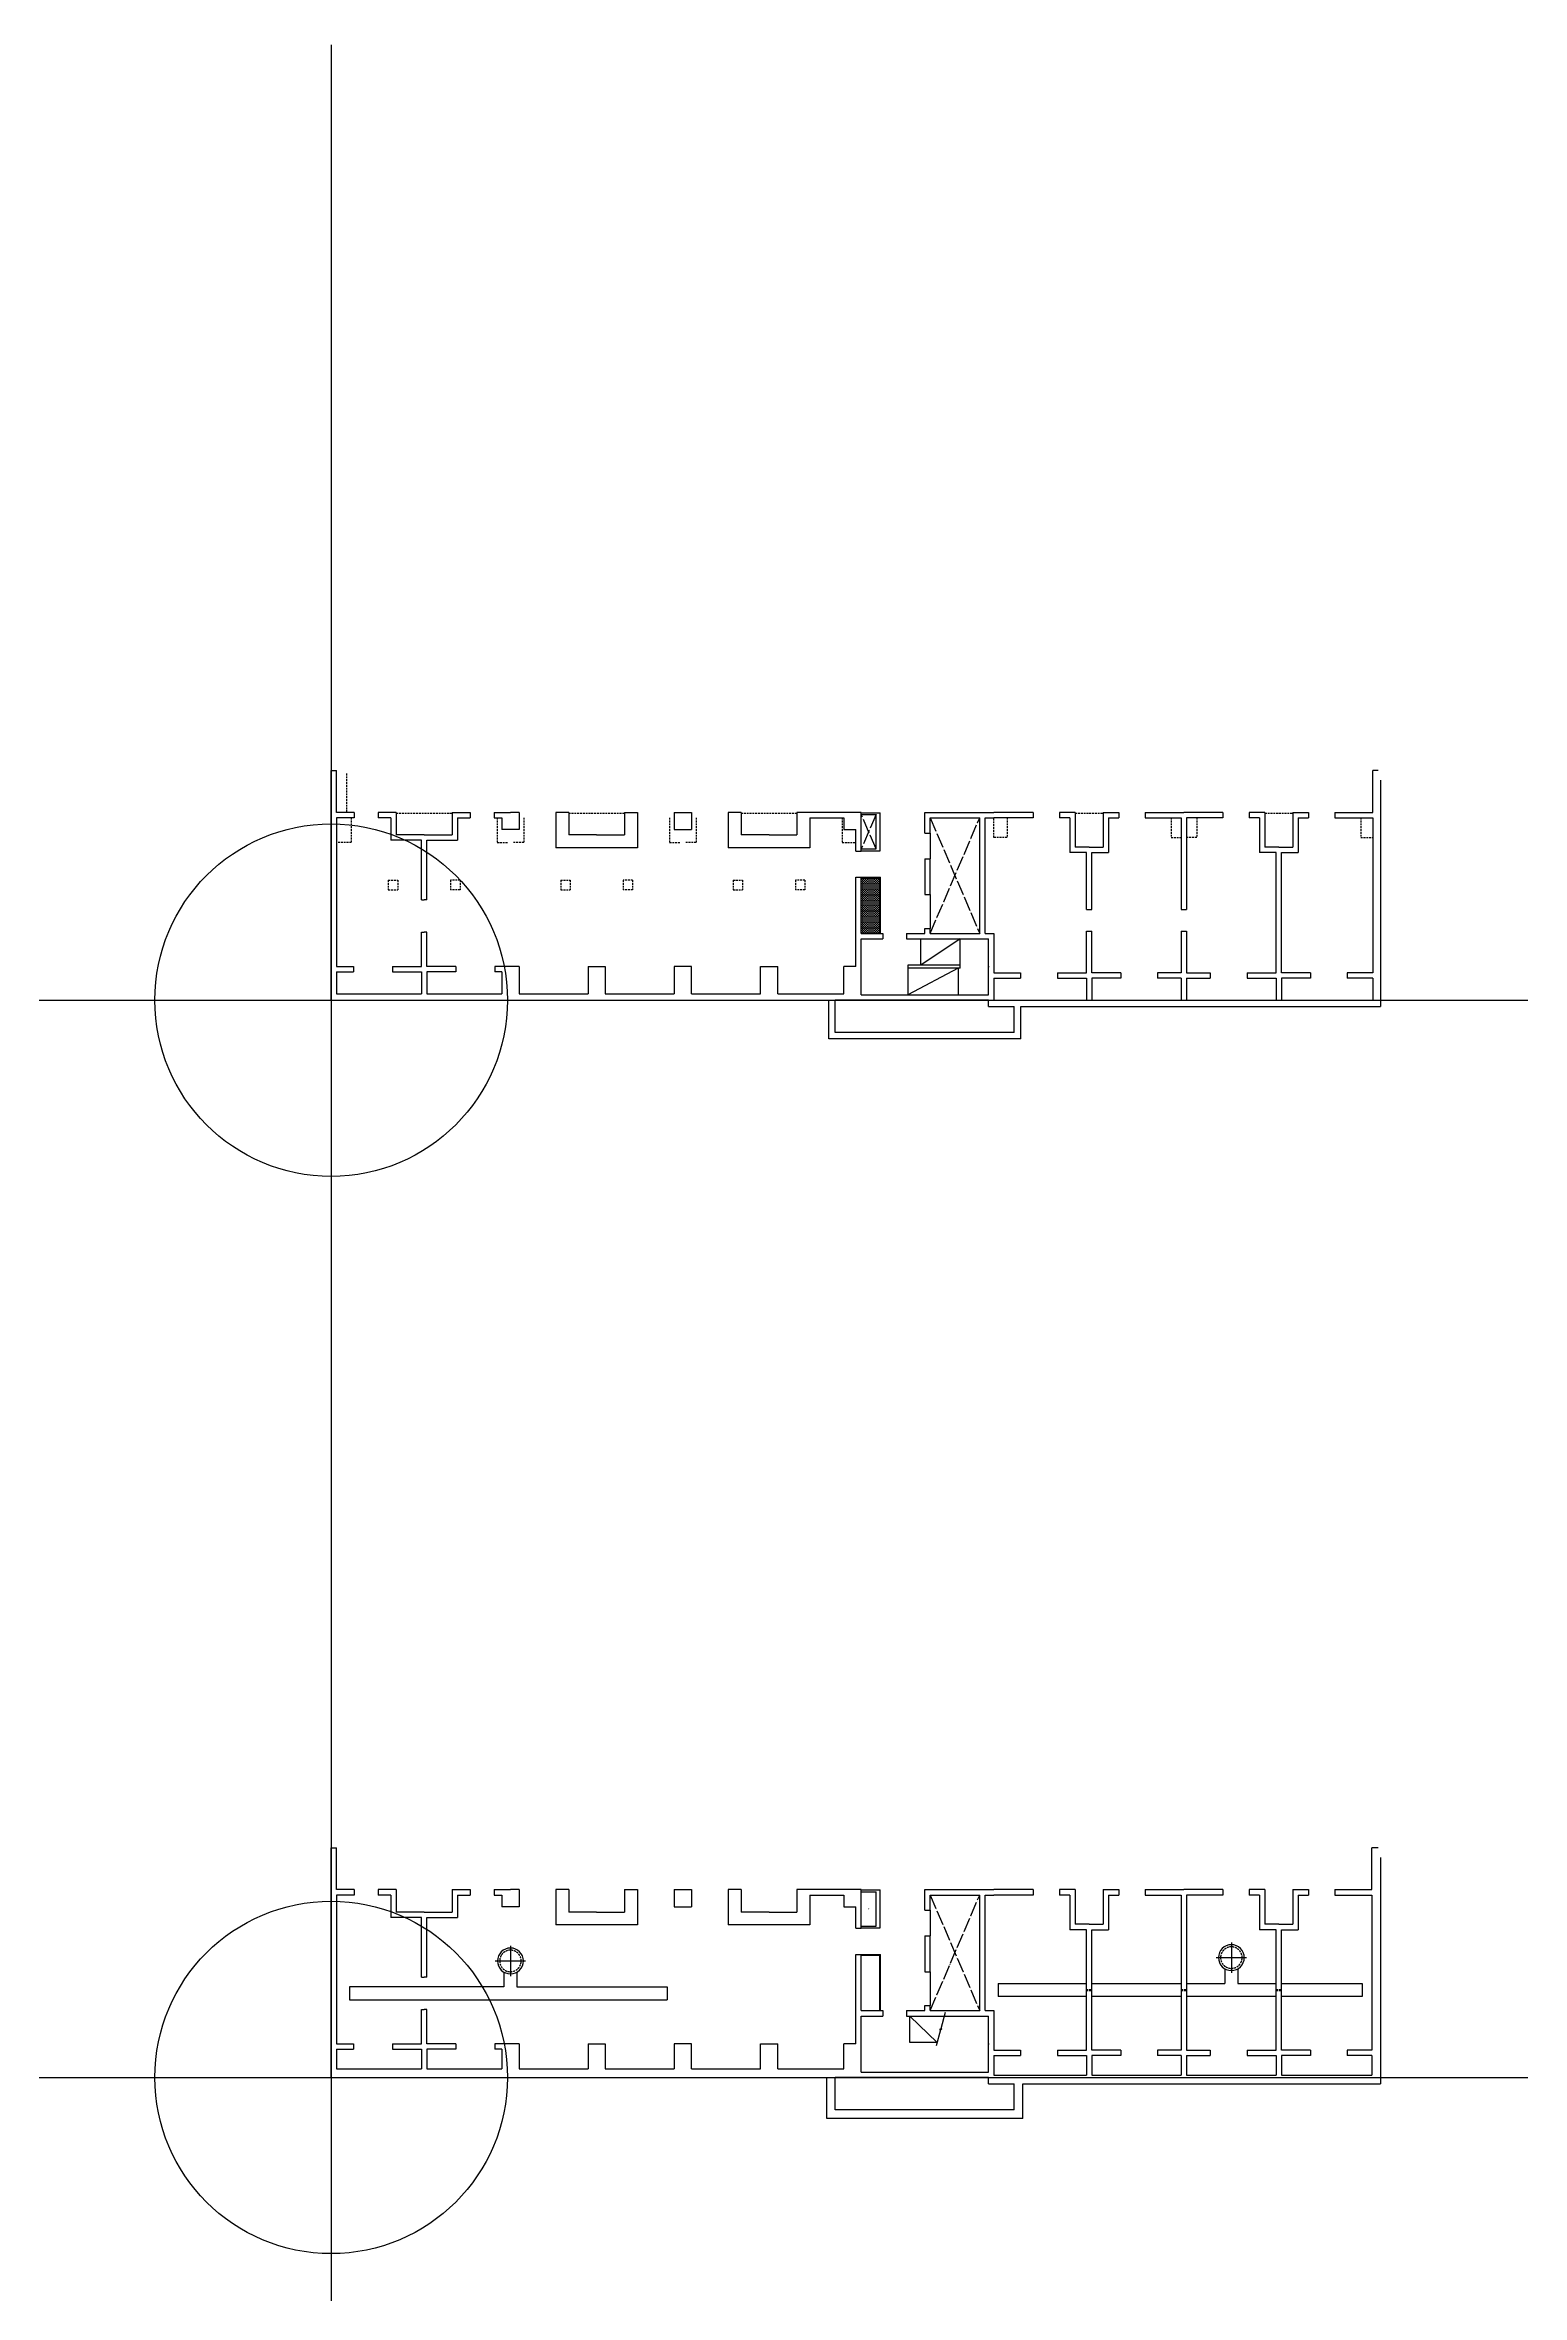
# Model space of a CAD drawing. Header units: millimetres. Extents: x 317501 to 2277231, y -321722 to 1186893.
# Drawn here: x 909569 to 978099, y 1082461 to 1186893 of the extents above; entities that cross this region are included whole.
import ezdxf
from ezdxf.enums import TextEntityAlignment as Align

# ---------------------------------------------------------------- set-up
doc = ezdxf.new("R2010")
doc.units = ezdxf.units.MM
doc.header["$LTSCALE"] = 57
doc.linetypes.add('XS-지하주차장$0$DDOT', pattern=[14, 12, -1, 0, -1])
doc.linetypes.add('XS-지하주차장$0$HID', pattern=[2.3, 1.5, -0.8])
for name, color, linetype in [('XS-지하주차장$0$DASH', 8, 'Continuous'), ('XS-지하주차장$0$EL7', 7, 'Continuous'), ('XS-지하주차장$0$FP-CORE', 8, 'Continuous'), ('XS-지하주차장$0$OPEN', 9, 'XS-지하주차장$0$DDOT'), ('XS-지하주차장$0$STEEL', 9, 'Continuous'), ('XS-지하주차장$0$W1', 2, 'Continuous'), ('XS-지하주차장$0$W2', 9, 'Continuous'), ('XS-지하주차장$0$집수정-주동', 21, 'Continuous'), ('XS-지하주차장$0$트렌치-주동', 21, 'Continuous')]:
    doc.layers.add(name, color=color, linetype=linetype)
doc.layers.add('XS-지하주차장$0$DEFPOINT', color=144, linetype='Continuous', plot=False)
doc.layers.add('XS-지하주차장$0$PD', color=145, linetype='XS-지하주차장$0$HID', plot=False)
doc.styles.add('XS-지하주차장$0$맑은고딕', font='malgun.ttf')

# ---------------------------------------------------------------- blocks, each defined once
blk = doc.blocks.new('XS-지하주차장$0$집수정-주동')
at = {"layer": 'XS-지하주차장$0$집수정-주동'}
for p, q in [((707, 0), (-707, 0)), ((0, 707), (0, -707))]:
    blk.add_line(p, q, dxfattribs=at)
blk.add_circle((0, 0), 600, dxfattribs=at)
at = {"layer": 'XS-지하주차장$0$집수정-주동', "linetype": 'XS-지하주차장$0$HID'}
blk.add_circle((0, 0), 500, dxfattribs=at)
blk = doc.blocks.new('XS-지하주차장$0$B2-3')
at = {"layer": 'XS-지하주차장$0$DEFPOINT', "color": 1}
for p, q in [((30520, 1550), (30470, 1550)), ((30495, 1575), (30495, 1525))]:
    blk.add_line(p, q, dxfattribs=at)
at = {"layer": 'XS-지하주차장$0$EL7'}
for p, q in [((27795, 7755), (27795, 6565)), ((27795, 4900), (27795, 3330))]:
    blk.add_line(p, q, dxfattribs=at)
at = {"layer": 'XS-지하주차장$0$FP-CORE'}
for p, q in [((26850, 1617.5), (26850, 2850)), ((26850, 2850), (28114.9, 1617.5)), ((28114.9, 1617.5), (26850, 1617.5))]:
    blk.add_line(p, q, dxfattribs=at)
blk.add_lwpolyline([(28487.1, 3006.5), (28286.5, 2257.9), (28329.9, 2246.3), (28230.1, 2221.2), (28273.5, 2209.6), (28072.9, 1461)], dxfattribs=at)
at = {"layer": 'XS-지하주차장$0$OPEN'}
for p, q in [((27795, 3100), (30095, 8465)), ((27795, 8465), (30095, 3100))]:
    blk.add_line(p, q, dxfattribs=at)
at = {"layer": 'XS-지하주차장$0$STEEL'}
for p, q in [((24595, 5710), (25495, 5710)), ((24595, 5680), (25465, 5680)), ((25465, 3100), (25465, 5680)), ((25495, 3100), (25495, 5710))]:
    blk.add_line(p, q, dxfattribs=at)
at = {"layer": 'XS-지하주차장$0$W1'}
for p, q in [((0, 0), (0, 10655)), ((0, 10655), (250, 10655)), ((250, 8715), (250, 10655)), ((48290, 8715), (48290, 10655)), ((48580, 10655), (48290, 10655)), ((48690, 10205), (48690, -300)), ((1075, 8715), (250, 8715)), ((1075, 8465), (250, 8465)), ((250, 8465), (250, 1565)), ((1075, 8715), (1075, 8465)), ((3025, 8715), (2185, 8715)), ((2185, 8715), (2185, 8465)), ((2775, 8465), (2185, 8465)), ((2775, 8465), (2775, 7425)), ((3025, 8715), (3025, 7675)), ((5615, 8715), (6455, 8715)), ((5615, 8715), (5615, 7675)), ((5865, 8465), (6455, 8465)), ((5865, 8465), (5865, 7425)), ((6455, 8715), (6455, 8465)), ((7565, 8715), (8320, 8715)), ((7565, 8715), (7565, 8465)), ((7565, 8465), (7920, 8465)), ((7920, 8465), (7920, 7915)), ((8720, 8715), (8320, 8715)), ((8720, 8715), (8720, 7915)), ((11025, 8715), (10425, 8715)), ((10425, 8715), (10425, 7075)), ((11025, 8715), (11025, 7675)), ((13615, 8715), (14215, 8715)), ((13615, 8715), (13615, 7675)), ((14215, 8715), (14215, 7075)), ((15920, 8715), (16720, 8715)), ((15920, 8715), (15920, 7915)), ((16720, 8715), (16720, 7915)), ((19025, 8715), (18425, 8715)), ((18425, 8715), (18425, 7075)), ((19025, 8715), (19025, 7675)), ((24595, 8715), (21615, 8715)), ((21615, 8715), (21615, 7675)), ((22215, 8465), (23795, 8465)), ((22215, 8465), (22215, 7075)), ((23795, 8465), (23795, 7915)), ((24595, 6920), (24595, 8715)), ((27545, 8715), (30745, 8715)), ((27545, 7755), (27545, 8715)), ((27795, 8465), (30095, 8465)), ((27795, 7755), (27795, 8465)), ((30095, 3100), (30095, 8465)), ((30345, 3100), (30345, 8465)), ((30345, 8465), (30745, 8465)), ((32575, 8715), (30745, 8715)), ((32575, 8465), (30745, 8465)), ((32575, 8715), (32575, 8465)), ((34525, 8715), (33795, 8715)), ((33795, 8715), (33795, 8465)), ((34275, 8465), (33795, 8465)), ((34275, 8465), (34275, 6855)), ((34525, 8715), (34525, 7105)), ((35815, 8715), (36545, 8715)), ((35815, 8715), (35815, 7105)), ((36065, 8465), (36545, 8465)), ((36065, 8465), (36065, 6855)), ((36545, 8715), (36545, 8465)), ((37765, 8715), (39570, 8715)), ((37765, 8715), (37765, 8465)), ((37765, 8465), (39445, 8465)), ((39445, 8465), (39445, 1265)), ((41375, 8715), (39570, 8715)), ((39695, 8465), (39695, 1265)), ((41375, 8465), (39695, 8465)), ((41375, 8715), (41375, 8465)), ((43325, 8715), (42595, 8715)), ((42595, 8715), (42595, 8465)), ((43075, 8465), (42595, 8465)), ((43075, 8465), (43075, 6855)), ((43325, 8715), (43325, 7105)), ((44615, 8715), (45345, 8715)), ((44615, 8715), (44615, 7105)), ((44865, 8465), (45345, 8465)), ((44865, 8465), (44865, 6855)), ((45345, 8715), (45345, 8465)), ((46565, 8715), (48290, 8715)), ((46565, 8715), (46565, 8465)), ((46565, 8465), (48290, 8465)), ((48290, 8465), (48290, 1265)), ((4195, 7425), (2775, 7425)), ((4320, 7675), (3025, 7675)), ((4195, 4655), (4195, 7425)), ((4320, 7675), (5615, 7675)), ((4445, 4655), (4445, 7425)), ((4445, 7425), (5865, 7425)), ((8720, 7915), (7920, 7915)), ((12320, 7675), (11025, 7675)), ((12320, 7675), (13615, 7675)), ((15920, 7915), (16720, 7915)), ((20320, 7675), (19025, 7675)), ((20320, 7675), (21615, 7675)), ((23795, 7915), (24345, 7915)), ((24345, 6920), (24345, 7915)), ((27545, 7755), (27795, 7755)), ((14215, 7075), (10425, 7075)), ((22215, 7075), (18425, 7075)), ((24345, 6920), (24595, 6920)), ((27545, 6565), (27545, 4900)), ((27545, 6565), (27795, 6565)), ((27795, 4900), (27795, 6565)), ((35045, 6855), (34275, 6855)), ((35170, 7105), (34525, 7105)), ((35045, 1265), (35045, 6855)), ((35170, 7105), (35815, 7105)), ((35295, 1265), (35295, 6855)), ((35295, 6855), (36065, 6855)), ((43845, 6855), (43075, 6855)), ((43970, 7105), (43325, 7105)), ((43845, 1265), (43845, 6855)), ((43970, 7105), (44615, 7105)), ((44095, 1265), (44095, 6855)), ((44095, 6855), (44865, 6855)), ((24345, 1565), (24345, 5710)), ((24345, 5710), (24595, 5710)), ((24595, 3100), (24595, 5710)), ((4195, 4655), (4320, 4655)), ((4445, 4655), (4320, 4655)), ((27545, 4900), (27795, 4900)), ((4195, 1565), (4195, 3155)), ((4195, 3155), (4320, 3155)), ((4445, 3155), (4320, 3155)), ((4445, 1565), (4445, 3155)), ((27545, 3330), (27795, 3330)), ((27545, 3100), (27545, 3330)), ((27795, 3100), (27795, 3330)), ((24595, 3100), (25595, 3100)), ((24595, 250), (24595, 2850)), ((24595, 2850), (25595, 2850)), ((25595, 3100), (25595, 2850)), ((26705, 3100), (27545, 3100)), ((26705, 3100), (26705, 2850)), ((26705, 2850), (30495, 2850)), ((27795, 3100), (30095, 3100)), ((30345, 3100), (30745, 3100)), ((30495, 250), (30495, 2850)), ((30745, 3100), (30745, 1265)), ((250, 1565), (1040, 1565)), ((250, 1315), (250, 400)), ((250, 1315), (1040, 1315)), ((1040, 1565), (1040, 1315)), ((2850, 1565), (4195, 1565)), ((2850, 1565), (2850, 1315)), ((2850, 1315), (4195, 1315)), ((4195, 1315), (4195, 400)), ((5790, 1565), (4445, 1565)), ((5790, 1315), (4445, 1315)), ((4445, 1315), (4445, 400)), ((5790, 1565), (5790, 1315)), ((8720, 1565), (7600, 1565)), ((7600, 1565), (7600, 1315)), ((7920, 1315), (7600, 1315)), ((7920, 1315), (7920, 400)), ((8720, 1565), (8720, 400)), ((11920, 1565), (11920, 400)), ((11920, 1565), (12720, 1565)), ((12720, 1565), (12720, 400)), ((16720, 1565), (15920, 1565)), ((15920, 1565), (15920, 400)), ((16720, 400), (16720, 1565)), ((19920, 1565), (20720, 1565)), ((19920, 400), (19920, 1565)), ((20720, 400), (20720, 1565)), ((23795, 400), (23795, 1565)), ((24345, 1565), (23795, 1565)), ((30745, 1265), (31990, 1265)), ((31990, 1265), (31990, 1015)), ((33700, 1265), (35045, 1265)), ((33700, 1265), (33700, 1015)), ((36640, 1265), (35295, 1265)), ((36640, 1265), (36640, 1015)), ((39445, 1265), (38350, 1265)), ((38350, 1265), (38350, 1015)), ((39695, 1265), (40790, 1265)), ((40790, 1265), (40790, 1015)), ((42500, 1265), (43845, 1265)), ((42500, 1265), (42500, 1015)), ((45440, 1265), (44095, 1265)), ((45440, 1265), (45440, 1015)), ((48290, 1265), (47150, 1265)), ((47150, 1265), (47150, 1015)), ((250, 400), (4195, 400)), ((4445, 400), (7920, 400)), ((8720, 400), (11920, 400)), ((12720, 400), (15920, 400)), ((16720, 400), (19920, 400)), ((20720, 400), (23795, 400)), ((24595, 250), (30495, 250)), ((30745, 1015), (30745, 100)), ((30745, 1015), (31990, 1015)), ((30745, 100), (35045, 100)), ((33700, 1015), (35045, 1015)), ((35045, 1015), (35045, 100)), ((36640, 1015), (35295, 1015)), ((35295, 1015), (35295, 100)), ((35295, 100), (39445, 100)), ((39445, 1015), (38350, 1015)), ((39445, 1015), (39445, 100)), ((39695, 1015), (39695, 100)), ((39695, 1015), (40790, 1015)), ((39695, 100), (43845, 100)), ((42500, 1015), (43845, 1015)), ((43845, 1015), (43845, 100)), ((45440, 1015), (44095, 1015)), ((44095, 1015), (44095, 100)), ((44095, 100), (48290, 100)), ((48290, 1015), (47150, 1015)), ((48290, 1015), (48290, 100)), ((450, 0), (22995, 0)), ((22995, -1900), (22995, 0)), ((30495, 0), (23395, 0)), ((23395, -1500), (23395, 0)), ((30495, -300), (30495, 0)), ((30495, -300), (31695, -300)), ((31695, -1500), (31695, -300)), ((32095, -1900), (32095, -300)), ((32095, -300), (48690, -300)), ((32095, -1900), (22995, -1900)), ((31695, -1500), (23395, -1500))]:
    blk.add_line(p, q, dxfattribs=at)
at = {"layer": 'XS-지하주차장$0$W2'}
for p, q in [((24595, 8700), (25480, 8700)), ((24595, 8610), (25290, 8610)), ((25290, 7025), (25290, 8610)), ((25480, 6935), (25480, 8700)), ((24595, 7025), (25290, 7025)), ((24595, 6935), (25480, 6935))]:
    blk.add_line(p, q, dxfattribs=at)
at = {"layer": 'XS-지하주차장$0$트렌치-주동'}
for p, q in [((8020, 4205), (850, 4205)), ((850, 4205), (850, 3605)), ((8020, 4885.4), (8020, 4205)), ((8620, 4885.4), (8620, 4205)), ((8620, 4205), (15595, 4205)), ((15595, 4205), (15595, 3605)), ((30945, 4360), (35045, 4360)), ((30945, 4360), (30945, 3760)), ((35295, 4360), (39445, 4360)), ((39695, 4360), (41470, 4360)), ((41470, 5040.4), (41470, 4360)), ((42070, 5040.4), (42070, 4360)), ((42070, 4360), (43845, 4360)), ((44095, 4360), (47840, 4360)), ((47840, 4360), (47840, 3760)), ((850, 3605), (15595, 3605)), ((35045, 3760), (30945, 3760)), ((39445, 3760), (35295, 3760)), ((43845, 3760), (39695, 3760)), ((47840, 3760), (44095, 3760))]:
    blk.add_line(p, q, dxfattribs=at)
at = {"layer": 'XS-지하주차장$0$트렌치-주동', "linetype": 'XS-지하주차장$0$HID'}
for p, q in [((35045, 4085), (35295, 4085)), ((35045, 4035), (35295, 4035)), ((39445, 4085), (39695, 4085)), ((39445, 4035), (39695, 4035)), ((43845, 4085), (44095, 4085)), ((43845, 4035), (44095, 4035))]:
    blk.add_line(p, q, dxfattribs=at)
at = {"layer": 'XS-지하주차장$0$집수정-주동', "xscale": -1}
for p in [(41770, 5560), (8320, 5405)]:
    blk.add_blockref('XS-지하주차장$0$집수정-주동', p, dxfattribs=at)
at = {"layer": 'XS-지하주차장$0$DEFPOINT', "color": 1, "style": 'XS-지하주차장$0$맑은고딕', "width": 0.8}
blk.add_text('ST', height=50, dxfattribs=at).set_placement((24942.5, 7817.5), align=Align.MIDDLE_CENTER)
blk = doc.blocks.new('XS-지하주차장$0$B1-3')
at = {"layer": 'XS-지하주차장$0$DASH'}
h = blk.add_hatch(dxfattribs=at)
h.set_pattern_fill('DASH', color=256, scale=350, angle=180, style=0)
h.set_pattern_definition([(2e-15, (-352465.525, 2358.91), (43.75, 43.75), [43.75, -43.75])])
h.paths.add_polyline_path([(24595, 3100), (25465, 3100), (25465, 5680), (24595, 5680)])
at = {"layer": 'XS-지하주차장$0$DEFPOINT', "color": 1}
for p, q in [((30520, 1550), (30470, 1550)), ((30495, 1575), (30495, 1525))]:
    blk.add_line(p, q, dxfattribs=at)
at = {"layer": 'XS-지하주차장$0$EL7'}
for p, q in [((27795, 7755), (27795, 6565)), ((27795, 4900), (27795, 3330))]:
    blk.add_line(p, q, dxfattribs=at)
at = {"layer": 'XS-지하주차장$0$FP-CORE'}
for p, q in [((27370, 1620), (27370, 2850)), ((29190, 2850), (27370, 1620)), ((29190, 1482), (29190, 2850)), ((26760, 1617), (26760, 250)), ((29190, 1617), (26760, 1617)), ((29190, 1482), (26760, 1482)), ((29100, 1480), (26760, 250)), ((29100, 1480), (29100, 250))]:
    blk.add_line(p, q, dxfattribs=at)
at = {"layer": 'XS-지하주차장$0$OPEN'}
for p, q in [((25290, 7025), (24595, 8610)), ((25290, 8610), (24595, 7025)), ((27795, 3100), (30095, 8465)), ((27795, 8465), (30095, 3100))]:
    blk.add_line(p, q, dxfattribs=at)
at = {"layer": 'XS-지하주차장$0$PD'}
for p, q in [((720, 10515), (720, 8715)), ((935, 8465), (935, 7315)), ((3025, 8685), (5615, 8685)), ((7705, 8465), (7705, 7315)), ((8935, 8465), (8935, 7315)), ((11025, 8685), (13615, 8685)), ((15705, 8465), (15705, 7315)), ((16935, 8465), (16935, 7315)), ((19025, 8685), (21615, 8685)), ((23705, 8465), (23705, 7315)), ((30745, 7555), (30745, 8465)), ((31365, 8465), (31365, 7555)), ((34525, 8685), (35815, 8685)), ((38975, 8465), (38975, 7555)), ((40165, 8465), (40165, 7555)), ((43325, 8685), (44615, 8685)), ((47775, 8465), (47775, 7555)), ((935, 7315), (250, 7315)), ((7705, 7315), (8195, 7315)), ((8935, 7315), (8445, 7315)), ((15705, 7315), (16195, 7315)), ((16935, 7315), (16445, 7315)), ((23705, 7315), (24345, 7315)), ((31365, 7555), (30745, 7555)), ((38975, 7555), (39445, 7555)), ((40165, 7555), (39695, 7555)), ((47775, 7555), (48340, 7555)), ((2655, 5575), (3095, 5575)), ((2655, 5575), (2655, 5120)), ((3095, 5575), (3095, 5120)), ((5985, 5575), (5545, 5575)), ((5545, 5575), (5545, 5120)), ((5985, 5575), (5985, 5120)), ((10655, 5575), (11095, 5575)), ((10655, 5575), (10655, 5120)), ((11095, 5575), (11095, 5120)), ((13985, 5575), (13545, 5575)), ((13545, 5575), (13545, 5120)), ((13985, 5575), (13985, 5120)), ((18655, 5575), (19095, 5575)), ((18655, 5575), (18655, 5120)), ((19095, 5575), (19095, 5120)), ((21985, 5575), (21545, 5575)), ((21545, 5575), (21545, 5120)), ((21985, 5575), (21985, 5120)), ((2655, 5120), (3095, 5120)), ((5985, 5120), (5545, 5120)), ((10655, 5120), (11095, 5120)), ((13985, 5120), (13545, 5120)), ((18655, 5120), (19095, 5120)), ((21985, 5120), (21545, 5120))]:
    blk.add_line(p, q, dxfattribs=at)
at = {"layer": 'XS-지하주차장$0$STEEL'}
for p, q in [((24595, 5710), (25495, 5710)), ((24595, 5680), (25465, 5680)), ((25465, 3100), (25465, 5680)), ((25495, 3100), (25495, 5710))]:
    blk.add_line(p, q, dxfattribs=at)
at = {"layer": 'XS-지하주차장$0$W1'}
for p, q in [((0, 0), (0, 10655)), ((0, 10655), (250, 10655)), ((250, 8715), (250, 10655)), ((48340, 8715), (48340, 10655)), ((48580, 10655), (48340, 10655)), ((48690, 10205), (48690, -300)), ((1075, 8715), (250, 8715)), ((1075, 8465), (250, 8465)), ((250, 8465), (250, 1565)), ((1075, 8715), (1075, 8465)), ((3025, 8715), (2185, 8715)), ((2185, 8715), (2185, 8465)), ((2775, 8465), (2185, 8465)), ((2775, 8465), (2775, 7425)), ((3025, 8715), (3025, 7675)), ((5615, 8715), (6455, 8715)), ((5615, 8715), (5615, 7675)), ((5865, 8465), (6455, 8465)), ((5865, 8465), (5865, 7425)), ((6455, 8715), (6455, 8465)), ((7565, 8715), (8320, 8715)), ((7565, 8715), (7565, 8465)), ((7565, 8465), (7920, 8465)), ((7920, 8465), (7920, 7915)), ((8720, 8715), (8320, 8715)), ((8720, 8715), (8720, 7915)), ((11025, 8715), (10425, 8715)), ((10425, 8715), (10425, 7075)), ((11025, 8715), (11025, 7675)), ((13615, 8715), (14215, 8715)), ((13615, 8715), (13615, 7675)), ((14215, 8715), (14215, 7075)), ((15920, 8715), (16720, 8715)), ((15920, 8715), (15920, 7915)), ((16720, 8715), (16720, 7915)), ((19025, 8715), (18425, 8715)), ((18425, 8715), (18425, 7075)), ((19025, 8715), (19025, 7675)), ((24595, 8715), (21615, 8715)), ((21615, 8715), (21615, 7675)), ((22215, 8465), (23795, 8465)), ((22215, 8465), (22215, 7075)), ((23795, 8465), (23795, 7915)), ((24595, 6920), (24595, 8715)), ((27545, 8715), (30745, 8715)), ((27545, 7755), (27545, 8715)), ((27795, 8465), (30095, 8465)), ((27795, 7755), (27795, 8465)), ((30095, 3100), (30095, 8465)), ((30345, 3100), (30345, 8465)), ((30345, 8465), (30745, 8465)), ((32575, 8715), (30745, 8715)), ((32575, 8465), (30745, 8465)), ((32575, 8715), (32575, 8465)), ((34525, 8715), (33795, 8715)), ((33795, 8715), (33795, 8465)), ((34275, 8465), (33795, 8465)), ((34275, 8465), (34275, 6855)), ((34525, 8715), (34525, 7105)), ((35815, 8715), (36545, 8715)), ((35815, 8715), (35815, 7105)), ((36065, 8465), (36545, 8465)), ((36065, 8465), (36065, 6855)), ((36545, 8715), (36545, 8465)), ((37765, 8715), (39570, 8715)), ((37765, 8715), (37765, 8465)), ((37765, 8465), (39445, 8465)), ((39445, 8465), (39445, 4200)), ((41375, 8715), (39570, 8715)), ((39695, 8465), (39695, 4200)), ((41375, 8465), (39695, 8465)), ((41375, 8715), (41375, 8465)), ((43325, 8715), (42595, 8715)), ((42595, 8715), (42595, 8465)), ((43075, 8465), (42595, 8465)), ((43075, 8465), (43075, 6855)), ((43325, 8715), (43325, 7105)), ((44615, 8715), (45345, 8715)), ((44615, 8715), (44615, 7105)), ((44865, 8465), (45345, 8465)), ((44865, 8465), (44865, 6855)), ((45345, 8715), (45345, 8465)), ((46565, 8715), (48340, 8715)), ((46565, 8715), (46565, 8465)), ((46565, 8465), (48340, 8465)), ((48340, 8465), (48340, 1265)), ((4195, 7425), (2775, 7425)), ((4320, 7675), (3025, 7675)), ((4195, 4655), (4195, 7425)), ((4320, 7675), (5615, 7675)), ((4445, 4655), (4445, 7425)), ((4445, 7425), (5865, 7425)), ((8720, 7915), (7920, 7915)), ((12320, 7675), (11025, 7675)), ((12320, 7675), (13615, 7675)), ((15920, 7915), (16720, 7915)), ((20320, 7675), (19025, 7675)), ((20320, 7675), (21615, 7675)), ((23795, 7915), (24345, 7915)), ((24345, 6920), (24345, 7915)), ((27545, 7755), (27795, 7755)), ((14215, 7075), (10425, 7075)), ((22215, 7075), (18425, 7075)), ((24345, 6920), (24595, 6920)), ((27545, 6565), (27545, 4900)), ((27545, 6565), (27795, 6565)), ((27795, 4900), (27795, 6565)), ((35045, 6855), (34275, 6855)), ((35170, 7105), (34525, 7105)), ((35045, 4200), (35045, 6855)), ((35170, 7105), (35815, 7105)), ((35295, 6855), (36065, 6855)), ((35295, 4200), (35295, 6855)), ((43845, 6855), (43075, 6855)), ((43970, 7105), (43325, 7105)), ((43845, 1265), (43845, 6855)), ((43970, 7105), (44615, 7105)), ((44095, 1265), (44095, 6855)), ((44095, 6855), (44865, 6855)), ((24345, 1565), (24345, 5710)), ((24345, 5710), (24595, 5710)), ((24595, 3100), (24595, 5710)), ((4195, 4655), (4320, 4655)), ((4445, 4655), (4320, 4655)), ((27545, 4900), (27795, 4900)), ((35045, 4200), (35295, 4200)), ((39445, 4200), (39695, 4200)), ((4195, 1565), (4195, 3155)), ((4195, 3155), (4320, 3155)), ((4445, 3155), (4320, 3155)), ((4445, 1565), (4445, 3155)), ((27545, 3330), (27795, 3330)), ((27545, 3100), (27545, 3330)), ((27795, 3100), (27795, 3330)), ((35045, 1265), (35045, 3200)), ((35045, 3200), (35295, 3200)), ((35295, 1265), (35295, 3200)), ((39445, 3200), (39695, 3200)), ((39445, 3200), (39445, 1265)), ((39695, 3200), (39695, 1265)), ((24595, 3100), (25595, 3100)), ((24595, 250), (24595, 2850)), ((24595, 2850), (25595, 2850)), ((25595, 3100), (25595, 2850)), ((26705, 3100), (27545, 3100)), ((26705, 3100), (26705, 2850)), ((26705, 2850), (30495, 2850)), ((27795, 3100), (30095, 3100)), ((30345, 3100), (30745, 3100)), ((30495, 250), (30495, 2850)), ((30745, 3100), (30745, 1265)), ((250, 1565), (1040, 1565)), ((250, 1315), (250, 300)), ((250, 1315), (1040, 1315)), ((1040, 1565), (1040, 1315)), ((2850, 1565), (4195, 1565)), ((2850, 1565), (2850, 1315)), ((2850, 1315), (4195, 1315)), ((4195, 1315), (4195, 300)), ((5790, 1565), (4445, 1565)), ((5790, 1315), (4445, 1315)), ((4445, 1315), (4445, 300)), ((5790, 1565), (5790, 1315)), ((8720, 1565), (7600, 1565)), ((7600, 1565), (7600, 1315)), ((7920, 1315), (7600, 1315)), ((7920, 1315), (7920, 300)), ((8720, 1565), (8720, 300)), ((11920, 1565), (11920, 300)), ((11920, 1565), (12720, 1565)), ((12720, 1565), (12720, 300)), ((16720, 1565), (15920, 1565)), ((15920, 1565), (15920, 300)), ((16720, 300), (16720, 1565)), ((19920, 1565), (20720, 1565)), ((19920, 300), (19920, 1565)), ((20720, 300), (20720, 1565)), ((23795, 300), (23795, 1565)), ((24345, 1565), (23795, 1565)), ((30745, 1265), (31990, 1265)), ((31990, 1265), (31990, 1015)), ((33700, 1265), (35045, 1265)), ((33700, 1265), (33700, 1015)), ((36640, 1265), (35295, 1265)), ((36640, 1265), (36640, 1015)), ((39445, 1265), (38350, 1265)), ((38350, 1265), (38350, 1015)), ((39695, 1265), (40790, 1265)), ((40790, 1265), (40790, 1015)), ((42500, 1265), (43845, 1265)), ((42500, 1265), (42500, 1015)), ((45440, 1265), (44095, 1265)), ((45440, 1265), (45440, 1015)), ((48340, 1265), (47150, 1265)), ((47150, 1265), (47150, 1015)), ((0, 0), (100, 0)), ((250, 300), (4195, 300)), ((4445, 300), (7920, 300)), ((8720, 300), (11920, 300)), ((12720, 300), (15920, 300)), ((16720, 300), (19920, 300)), ((20720, 300), (23795, 300)), ((24595, 250), (30495, 250)), ((30745, 1015), (30745, 0)), ((30745, 1015), (31990, 1015)), ((33700, 1015), (35045, 1015)), ((35045, 1015), (35045, 0)), ((36640, 1015), (35295, 1015)), ((35295, 1015), (35295, 0)), ((39445, 1015), (38350, 1015)), ((39445, 1015), (39445, 0)), ((39695, 1015), (39695, 0)), ((39695, 1015), (40790, 1015)), ((42500, 1015), (43845, 1015)), ((43845, 1015), (43845, 0)), ((45440, 1015), (44095, 1015)), ((44095, 1015), (44095, 0)), ((48340, 1015), (47150, 1015)), ((48340, 1015), (48340, 0)), ((450, 0), (23095, 0)), ((23095, -1800), (23095, 0)), ((30495, 0), (23395, 0)), ((23395, -1500), (23395, 0)), ((30495, -300), (30495, 0)), ((30495, -300), (31695, -300)), ((30745, 0), (35045, 0)), ((31695, -1500), (31695, -300)), ((31995, -1800), (31995, -300)), ((31995, -300), (48690, -300)), ((35295, 0), (39445, 0)), ((39695, 0), (43845, 0)), ((44095, 0), (48340, 0)), ((31995, -1800), (23095, -1800)), ((31695, -1500), (23395, -1500))]:
    blk.add_line(p, q, dxfattribs=at)
at = {"layer": 'XS-지하주차장$0$W2'}
for p, q in [((24595, 8700), (25480, 8700)), ((24595, 8610), (25290, 8610)), ((25290, 7025), (25290, 8610)), ((25480, 6935), (25480, 8700)), ((24595, 7025), (25290, 7025)), ((24595, 6935), (25480, 6935))]:
    blk.add_line(p, q, dxfattribs=at)
at = {"layer": 'XS-지하주차장$0$DEFPOINT', "color": 1, "style": 'XS-지하주차장$0$맑은고딕', "width": 0.8}
blk.add_text('ST', height=50, dxfattribs=at).set_placement((24943, 7817), align=Align.MIDDLE_CENTER)

msp = doc.modelspace()

# ---------------------------------------------------------------- linework, layer by layer
for centre in [(922843.9, 1142560.8), (922843.9, 1092560.8)]:
    msp.add_circle(centre, 8179.8)
at = {"layer": 'XS-지하주차장$0$DEFPOINT'}
for p, q in [((922843.9, 1186893.4), (922843.9, 1053164.6)), ((736723.3, 1142560.8), (1197007.3, 1142560.8)), ((736723.3, 1092560.8), (1197007.3, 1092560.8))]:
    msp.add_line(p, q, dxfattribs=at)

# ---------------------------------------------------------------- block references
for name, p in [('XS-지하주차장$0$B1-3', (922843.9, 1142560.8)), ('XS-지하주차장$0$B2-3', (922843.9, 1092560.8))]:
    msp.add_blockref(name, p)

doc.saveas('drawing.dxf')
